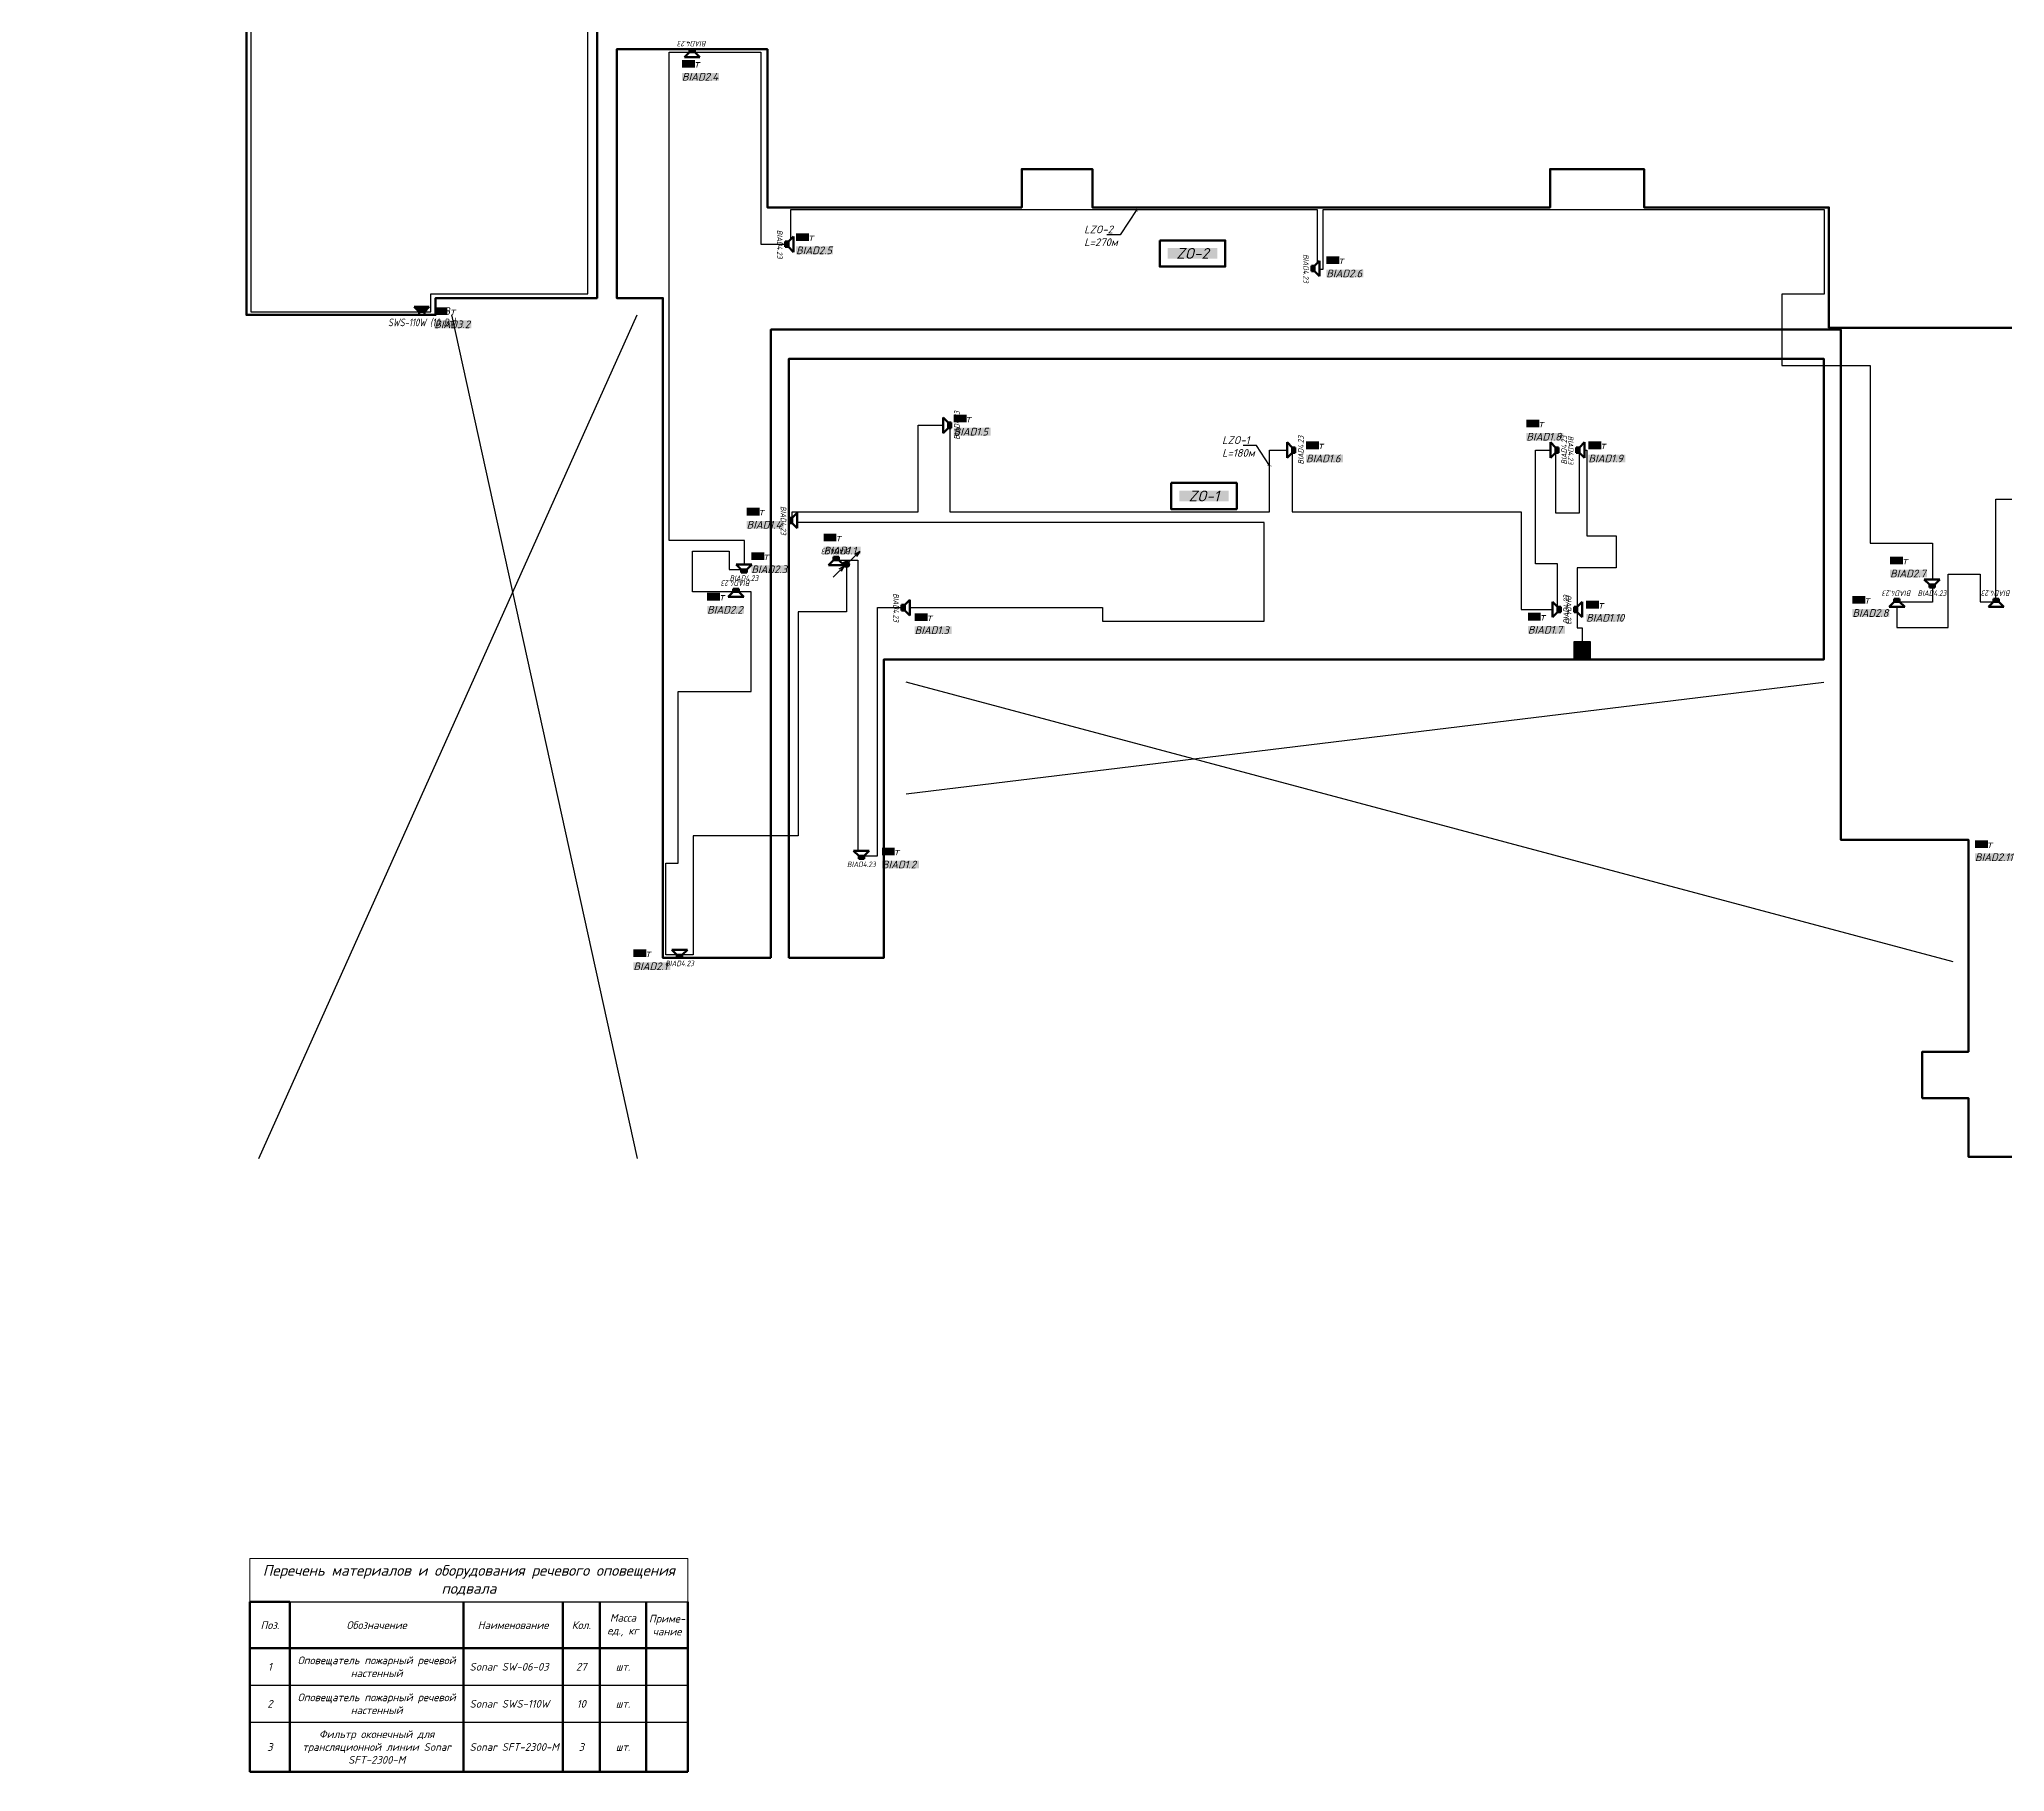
# Model space of a CAD drawing. Extents: x -152830 to 1281226, y -304852 to -2349.
# Drawn here: x 217859 to 281529, y -143857 to -87720 of the extents above; entities that cross this region are included whole.
import ezdxf
from ezdxf import colors
from ezdxf.entities.mleader import LeaderData, LeaderLine
from ezdxf.enums import TextEntityAlignment as Align
from ezdxf.math import Vec2, Vec3

# ---------------------------------------------------------------- set-up
doc = ezdxf.new("R2010")
doc.units = 0
doc.header["$LTSCALE"] = 100
doc.linetypes.add('CONTI', pattern=[0])
doc.layers.get('Defpoints').update_dxf_attribs({"color": 42})
for name, color, linetype in [('_1', 7, 'Continuous'), ('_СОУЭ_Аннотации', 7, 'Continuous'), ('ODG - Проводка', 3, 'Continuous')]:
    doc.layers.add(name, color=color, linetype=linetype)
for name, color, linetype, lineweight in [('_13_СОУЭ_линии', 5, 'Continuous', 70), ('_СОУЭ Оповещение_речевое', 7, 'Continuous', 30), ('НО Оповещатели Речь', 5, 'Continuous', 50), ('Радио', 5, 'Continuous', 30)]:
    doc.layers.add(name, color=color, linetype=linetype, lineweight=lineweight)
doc.styles.add('OlympDesign', font='isocpeui.ttf', dxfattribs={"height": 250})
doc.linetypes.add('Открыто в трубе', pattern='A,2,[1,BDG_GOST,S=1,R=0,X=0,Y=0],-4', length=6)

# ---------------------------------------------------------------- blocks, each defined once
blk = doc.blocks.new('*U208')
at = {"layer": 'ODG - Проводка'}
h = blk.add_hatch(color=0, dxfattribs=at)
edge = h.paths.add_edge_path()
edge.add_arc((0, 0), 50, 0, 360)
at = {"layer": 'ODG - Проводка', "color": 0}
for points in [[(-212, -212), (0, 0)], [(0, 0), (212, 212)], [(35, 35), (85, 122)], [(35, 35), (122, 85)], [(-212, -212), (-162, -126)], [(-212, -212), (-126, -162)]]:
    blk.add_lwpolyline(points, dxfattribs=at)
blk.add_circle((0, 0), 50, dxfattribs=at)
blk = doc.blocks.new('SFT-2300-М')
at = {"true_color": 0xffffff}
h = blk.add_hatch(color=7, dxfattribs=at)
h.dxf.hatch_style = 1
h.paths.add_polyline_path([(250, 292), (-274, 292), (-274, -295), (250, -295)])
at = {"layer": '_1', "lineweight": 30}
h = blk.add_hatch(color=5, dxfattribs=at)
h.dxf.hatch_style = 1
h.paths.add_polyline_path([(177, -2, 1), (-202, -2, 1)])
at = {"color": 5, "lineweight": 30}
blk.add_lwpolyline([(-274, 292), (250, 292), (250, -295), (-274, -295)], close=True, dxfattribs=at)
blk.add_circle((-12, -2), 189, dxfattribs=at)
blk = doc.blocks.new('*U128')
at = {"layer": 'НО Оповещатели Речь'}
h = blk.add_hatch(color=5, dxfattribs=at)
h.dxf.hatch_style = 1
h.set_gradient(color1=(0, 0, 255), color2=(0, 0, 255), rotation=351.73505, tint=1)
h.paths.add_polyline_path([(243, 256), (-243, 256), (-85, 98), (85, 98)])
at = {"linetype": 'CONTI', "lineweight": 60}
for p, q in [((-243, 256), (243, 256)), ((-85, 98), (-243, 256)), ((-85, 0), (-85, 98)), ((85, 0), (-85, 0)), ((85, 98), (85, 0))]:
    blk.add_line(p, q, dxfattribs=at)
at = {"layer": 'НО Оповещатели Речь', "color": 5}
for p, q in [((-85, 98), (-243, 256)), ((-243, 256), (243, 256)), ((85, 98), (-85, 98)), ((-85, 98), (-85, 0)), ((243, 256), (85, 98)), ((85, 98), (243, 256)), ((85, 0), (85, 98)), ((-85, 0), (85, 0))]:
    blk.add_line(p, q, dxfattribs=at)
at = {"layer": 'Defpoints', "color": 7, "lineweight": 50, "ltscale": 100, "style": 'OlympDesign', "width": 0.8}
blk.add_text('SWS-110W (10 Вт)', height=250, dxfattribs=at).set_placement((0, -244), align=Align.MIDDLE_CENTER)
blk = doc.blocks.new('*U104')
at = {"color": 5}
blk.add_wipeout([(-348, 366), (348, 366), (121, 140), (121, 0), (-121, 0), (-121, 140)], dxfattribs=at).dxf.layer = 'НО Оповещатели Речь'
at = {"layer": 'НО Оповещатели Речь'}
h = blk.add_hatch(color=5, dxfattribs=at)
h.dxf.hatch_style = 1
h.set_gradient(color1=(0, 0, 255), color2=(0, 0, 255), tint=1)
h.paths.add_polyline_path([(-121, 0), (121, 0), (121, 140), (-121, 140)])
at = {"layer": 'НО Оповещатели Речь', "color": 5}
for p, q in [((-121, 140), (-348, 366)), ((-348, 366), (348, 366)), ((121, 140), (-121, 140)), ((-121, 140), (-121, 0)), ((-121, 0), (121, 0)), ((121, 140), (348, 366)), ((121, 0), (121, 140))]:
    blk.add_line(p, q, dxfattribs=at)
at = {"layer": 'Defpoints', "lineweight": 50, "ltscale": 100, "style": 'OlympDesign', "width": 0.8}
blk.add_text('BIAD4.23', height=250, dxfattribs=at).set_placement((0, -250), align=Align.MIDDLE_CENTER)
blk = doc.blocks.new('_ArchTick')
at = {"color": 0, "linetype": 'ByBlock', "const_width": 0.15}
blk.add_lwpolyline([(-0.5, -0.5), (0.5, 0.5)], dxfattribs=at)
blk = doc.blocks.new('*T2333')
at = {"color": 0, "lineweight": 50, "transparency": 16777216}
for p, q in [((0, -1408), (1300, -1408)), ((0, -1408), (0, -6908)), ((1300, -1408), (1300, -6908)), ((6919, -1408), (6919, -6908)), ((10139, -1408), (10139, -6908)), ((11339, -1408), (11339, -6908)), ((12839, -1408), (12839, -6908)), ((14195, -1408), (14195, -6908)), ((0, -2908), (14195, -2908)), ((0, -6908), (14195, -6908))]:
    blk.add_line(p, q, dxfattribs=at)
at = {"color": 0, "linetype": 'ByBlock', "lineweight": -2, "transparency": 16777216}
blk.add_line((1300, -1408), (14195, -1408), dxfattribs=at)
at = {"color": 0, "lineweight": -2, "transparency": 16777216}
for p, q in [((0, -4108), (14195, -4108)), ((0, -5308), (14195, -5308))]:
    blk.add_line(p, q, dxfattribs=at)
at = {"layer": 'Defpoints', "color": 8, "linetype": 'ByBlock', "lineweight": 0, "transparency": 16777216}
for p, q in [((0, 0), (14195, 0)), ((0, 0), (0, -1408)), ((14195, 0), (14195, -1408))]:
    blk.add_line(p, q, dxfattribs=at)
at = {"color": 0, "transparency": 16777216, "style": 'OlympDesign'}
for s, insert, char_height, width, attachment_point in [('Перечень материалов и оборудования речевого оповещения подвала', (7097, -704), 350, 13794.54, 5), ('Масса ед., кг', (12089, -2158), 250, 1100, 5), ('Приме- чание', (13517, -2158), 250, 955.55, 5), ('Поз.', (650, -2158), 250, 900, 5), ('Обозначение', (4110, -2158), 250, 5219.44, 5), ('Наименование', (8529, -2158), 250, 2819.56, 5), ('Кол.', (10739, -2158), 250, 800, 5), ('Оповещатель пожарный речевой настенный ', (4110, -3508), 250, 5219.44, 5), ('1', (650, -3508), 250, 900, 5), ('Sonar SW-06-03', (7119, -3508), 250, 2819.56, 4), ('27', (10739, -3508), 250, 800, 5), ('шт.', (12089, -3508), 250, 1100, 5), ('Оповещатель пожарный речевой настенный ', (4110, -4708), 250, 5219.44, 5), ('2', (650, -4708), 250, 900, 5), ('Sonar SWS-110W', (7119, -4708), 250, 2819.56, 4), ('10', (10739, -4708), 250, 800, 5), ('шт.', (12089, -4708), 250, 1100, 5), ('Фильтр оконечный для трансляционной линии Sonar SFT-2300-М', (4110, -6108), 250, 5219.44, 5), ('3', (650, -6108), 250, 900, 5), ('Sonar SFT-2300-М', (7119, -6108), 250, 2819.56, 4), ('3', (10739, -6108), 250, 800, 5), ('шт.', (12089, -6108), 250, 1100, 5)]:
    blk.add_mtext(s, dxfattribs=dict(at, insert=insert, char_height=char_height, width=width, attachment_point=attachment_point))

msp = doc.modelspace()

# ---------------------------------------------------------------- linework, layer by layer
at = {"layer": '_13_СОУЭ_линии', "color": 5, "lineweight": 30}
for points in [[(224707.169334, -79032.37817), (224707.169334, -96552.119805), (229947.456809, -96552.119805), (230539.258984, -96552.119805), (230539.258984, -95968.444853), (235628.197464, -95968.444853), (235628.197464, -87299.42613)], [(244008.014149, -104729.312879), (244008.014149, -106267.507618), (242444.65052, -106267.507618), (242444.65052, -113528.558481), (239043.761965, -113528.558481), (239043.761965, -117384.864413), (238152.56329, -117384.864413), (238152.56329, -114421.550158), (238558.83085, -114421.550158), (238558.83085, -108857.193803), (240924.471402, -108857.193803), (240924.471402, -105623.163898), (239018.499226, -105623.163898), (239018.499226, -104309.898936), (240206.83196, -104309.898936), (240206.83196, -104900.091725), (240699.376372, -104900.091725), (240699.376372, -103963.127935), (238263.487593, -103963.127935), (238263.487593, -88140.193014), (241231.931294, -88140.193014), (241231.931294, -94362.275002), (242202.863695, -94362.275002), (242202.863695, -93239.013319), (259257.025129, -93239.013319), (259257.025129, -95170.911139), (259450.898458, -95170.911139), (259450.898458, -93239.013319), (275683.316991, -93239.013319), (275683.316991, -95977.354263), (274307.742636, -95977.354263), (274307.742636, -98293.553919), (277167.194089, -98293.553919), (277167.194089, -104049.470034), (279187.356145, -104049.470034), (279187.356145, -105959.410393), (278034.068519, -105959.410393), (278034.068519, -106776.99028), (279699.929753, -106776.99028), (279699.929753, -105054.428473), (280737.576663, -105054.428473), (280737.576663, -105946.316583), (281243.286333, -105946.316583), (281243.286333, -102621.415727), (282406.162404, -102621.415727)], [(244008.014149, -104729.312879), (243677.716146, -104729.312879), (243677.716146, -104594.06696), (244378.959484, -104594.06696), (244378.959484, -114175.392967), (245012.955605, -114175.392967), (245012.955605, -106137.173833), (252299.572852, -106137.173833), (252299.572852, -106572.096203), (257542.156287, -106572.096203), (257542.156287, -103377.596031), (242246.493515, -103377.596031), (242246.493515, -103034.018668), (246327.379382, -103034.018668), (246327.379382, -100228.364889), (247359.388143, -100228.364889), (247359.388143, -103034.018668), (257708.959318, -103034.018668), (257708.959318, -101029.531837), (258446.781158, -101029.531837), (258446.781158, -103034.018668), (265861.086348, -103034.018668), (265861.086348, -106193.569369), (267044.334907, -106193.569369), (267044.334907, -104712.264356), (266323.807225, -104712.264356), (266323.807225, -101029.531837), (266977.731706, -101029.531837), (266977.731706, -103065.668783), (267749.416808, -103065.668783), (267749.416808, -101029.531837), (267990.274171, -101029.531837), (267990.274171, -103814.144341), (268947.052543, -103814.144341), (268947.052543, -104843.230126), (267679.752362, -104843.230126), (267679.752362, -106794.932546), (267841.566792, -106794.932546), (267841.566792, -107233.366984)]]:
    msp.add_lwpolyline(points, dxfattribs=at)
at = {"layer": '_СОУЭ_Аннотации', "color": 67, "linetype": 'CONTI', "lineweight": 60, "ltscale": 100, "true_color": 0x727430}
for points in [[(224568.39148, -72484.809572), (224568.39148, -96649.809572), (230697.424874, -96649.809572), (230697.424874, -96104.453589), (235928.39148, -96104.453589), (235928.39148, -87399.809572)], [(241557.419716, -117485.247858), (238062.058344, -117485.24775), (238062.058344, -96104.453589), (236568.39148, -96104.453589), (236568.39148, -88039.809572), (241448.39148, -88039.809572), (241448.39148, -93167.85495), (249683.565657, -93167.85495), (249683.593367, -91926.495793), (251973.755105, -91926.321982), (251973.755105, -93167.85495), (266803.57644, -93167.85495), (266803.592381, -91926.430079), (269844.655879, -91926.241955), (269844.655879, -93167.85495), (275837.053487, -93167.85495), (275837.053487, -97064.164823), (286254.06809, -97064.164823)], [(292910.386396, -123928.835035), (280355.191566, -123928.835035), (280355.191566, -122027.194625), (278855.849913, -122027.194625), (278855.849913, -120525.980334), (280355.191566, -120525.980334), (280355.191566, -113656.722025), (276219.784757, -113656.722025), (276219.784757, -97124.36623), (241558.646356, -97124.36623), (241558.646356, -117485.247855)], [(242142.257777, -117485.24775), (242142.257777, -98072.384647), (275668.996471, -98072.384647), (275668.996471, -107820.938547), (245213.174515, -107820.938547), (245213.174515, -117485.24775), (242142.257777, -117485.24775)]]:
    msp.add_lwpolyline(points, dxfattribs=at)
at = {"layer": '_СОУЭ_Аннотации', "color": 1, "linetype": 'CONTI', "lineweight": 60, "ltscale": 100}
for points in [[(254153.987198, -94234.363232), (256280.243198, -94234.363232), (256280.243198, -95082.872232), (254153.987198, -95082.872232)], [(254524.256792, -102092.665938), (256650.512792, -102092.665938), (256650.512792, -102941.174938), (254524.256792, -102941.174938)]]:
    msp.add_lwpolyline(points, close=True, dxfattribs=at)
at = {"layer": 'Defpoints', "lineweight": 30}
for points in [[(224975.363105, -123991.000099), (237230.438301, -96653.438756)], [(231207.424874, -96649.809572), (237230.650845, -123991.000099)], [(279858.3358, -117614.599843), (245944.289993, -108555.804069)], [(245944.289993, -112170.430683), (275668.996471, -108555.804069)]]:
    msp.add_lwpolyline(points, dxfattribs=at)

# ---------------------------------------------------------------- block references
for name, p in [('SFT-2300-М', (267853.769811, -107525.514423)), ('*T2333', (224678.574257, -136948.565035))]:
    msp.add_blockref(name, p)
at = {"layer": '_СОУЭ Оповещение_речевое', "color": 4, "lineweight": 50}
msp.add_blockref('*U128', (230248.39148, -96649.809572), dxfattribs=at)
at = {"layer": 'Радио', "xscale": 2, "yscale": 2, "zscale": 2, "rotation": 178.7329526101915}
msp.add_blockref('*U208', (244008.014149, -104729.312879), dxfattribs=at)

# ---------------------------------------------------------------- texts
at = {"layer": '_СОУЭ_Аннотации', "char_height": 250, "width": 1197.06228103, "attachment_point": 1, "style": 'OlympDesign', "bg_fill": 1, "box_fill_scale": 1, "bg_fill_color": 7, "bg_fill_true_color": 16777215, "bg_fill_transparency": 0}
for s, insert in [('BIAD2.4', (238679.76403, -88810.948055, 0)), ('BIAD3.2', (230656.753924, -96831.528114, 0)), ('BIAD2.11', (280567.150799, -114098.638472, 0.688867))]:
    msp.add_mtext(s, dxfattribs=dict(at, insert=insert))
at = {"layer": '_СОУЭ_Аннотации', "color": 7, "linetype": 'Открыто в трубе', "lineweight": 60, "ltscale": 100, "style": 'OlympDesign', "bg_fill": 1, "box_fill_scale": 1, "bg_fill_color": 7, "bg_fill_true_color": 16777215, "bg_fill_transparency": 0}
for s, insert, char_height, width, attachment_point in [('ZO-2', (255217.115198, -94658.617732), 350, 1602.16185265, 5), ('10Вт', (230654.423031, -96406.168631, 0), 250, 418.76026667, 1), ('3Вт', (266032.603836, -100047.151316, 0), 250, 418.76026667, 1), ('ZO-1', (255587.384792, -102516.920438), 350, 1602.16185265, 5), ('3Вт', (240772.797985, -102900.922125, 0), 250, 418.76026667, 1), ('6Вт', (277816.183682, -104481.460326, 0), 250, 418.76026667, 1), ('3Вт', (276594.067152, -105760.177085, 0), 250, 418.76026667, 1), ('3Вт', (280564.819906, -113673.278989, 0.688867), 250, 418.76026667, 1), ('3Вт', (237105.10205, -117207.504385, 0), 250, 418.76026667, 1)]:
    msp.add_mtext(s, dxfattribs=dict(at, insert=insert, char_height=char_height, width=width, attachment_point=attachment_point))

# ---------------------------------------------------------------- leaders
at = {"layer": '_13_СОУЭ_линии', "color": 18, "linetype": 'CONTI', "lineweight": 18, "ltscale": 100, "true_color": 0x000000}
ml = msp.add_multileader_mtext('Standard', dxfattribs=at)
ml.set_content('АЛС 1.1 раздела АПС\\P(см. раздел "ИОС5.5.1")', color=(0, 0, 0), style='OlympDesign')
ml.set_leader_properties(color=256, linetype='ByLayer', lineweight=-1)
ml.build(insert=Vec2(0, 0))
ml.multileader.update_dxf_attribs({"text_left_attachment_type": 6, "text_right_attachment_type": 6, "dogleg_length": 2, "arrow_head_size": 200, "scale": 100})
ctx = ml.context
ctx.base_point, ctx.scale, ctx.char_height, ctx.arrow_head_size, ctx.landing_gap_size, ctx.plane_origin = Vec3(43391.177549, -92119.350032), 100, 250, 200, 0, Vec3(54855.263188, -82979.027992)
ctx.left_attachment, ctx.right_attachment = 6, 6
notes = []
notes.append((ctx, [(0, (1, 1, 0), (47312.010883, -92119.350032), (-1, 0), 200, [(0, [(48521.746321, -90079.139826), (47667.722509, -90245.694326)], 0, [])])]))
ctx.mtext.insert, ctx.mtext.width, ctx.mtext.flow_direction = Vec3(43391.177549, -91794.350032), 4773.88520797, 5
for ctx, leaders in notes:
    for number, flags, end, landing, length, lines in leaders:
        leader = LeaderData()
        leader.index, (leader.has_last_leader_line, leader.has_dogleg_vector, leader.attachment_direction) = number, flags
        leader.last_leader_point, leader.dogleg_vector, leader.dogleg_length = Vec3(end), Vec3(landing), length
        for number, points, colour, breaks in lines:
            line = LeaderLine()
            line.index, line.vertices, line.color, line.breaks = number, Vec3.list(points), colors.encode_raw_color(colour), breaks
            leader.lines.append(line)
        ctx.leaders.append(leader)

# ---------------------------------------------------------------- next in the draw order: block references
at = {"layer": '_СОУЭ Оповещение_речевое', "color": 4, "lineweight": 50, "xscale": 0.71930163509888, "yscale": 0.71930163509888, "zscale": 0.71930163509888}
for p, rotation in [((239008.39148, -88039.809572), 180), ((242026.954674, -94362.275002), 270), ((259072.684509, -95146.11059), 270), ((247403.010858, -100228.364889), 90), ((258547.164599, -101029.531837), 90), ((267649.033366, -101029.531837), 270), ((242146.110073, -103312.293972), 270), ((243677.716146, -104493.683518), 180), ((240428.482178, -105522.780457), 180), ((278039.078201, -105850.457932), 180), ((281252.691566, -105848.670084), 180), ((245795.734277, -106137.173833), 270), ((267144.718349, -106193.569369), 90)]:
    msp.add_blockref('*U104', p, dxfattribs=dict(at, rotation=rotation))
for p in [(279175.085571, -105488.224873), (244490.44533, -114275.776409), (238602.805359, -117485.247855)]:
    msp.add_blockref('*U104', p, dxfattribs=at)

# ---------------------------------------------------------------- next in the draw order: leaders
ml = msp.add_multileader_mtext('Standard')
ml.set_content('LZO-2^JL=270м', color=256, style='OlympDesign')
ml.set_leader_properties(color=256, linetype='ByLayer', lineweight=-1)
ml.set_arrow_properties(name='ARCHTICK')
ml.build(insert=Vec2(0, 0))
ml.multileader.update_dxf_attribs({"text_left_attachment_type": 6, "text_right_attachment_type": 6, "dogleg_length": 50, "arrow_head_size": 100})
ctx = ml.context
ctx.base_point, ctx.char_height, ctx.arrow_head_size, ctx.landing_gap_size, ctx.plane_origin = Vec3(251707.412565, -94054.443597), 250, 100, 0, Vec3(253250.943468, -92908.128231)
ctx.left_attachment, ctx.right_attachment = 6, 6
notes = []
notes.append((ctx, [(0, (1, 1, 0), (252877.109535, -94054.443597), (-1, 0), 50, [(0, [(253417.356861, -93239.013319)], 0, [])])]))
ctx.mtext.insert, ctx.mtext.width, ctx.mtext.flow_direction = Vec3(251707.412565, -93754.443597), 383.66637116, 5
ctx.mtext.has_bg_fill, ctx.mtext.bg_color, ctx.mtext.bg_scale_factor, ctx.mtext.bg_transparency, ctx.mtext.use_window_bg_color = 1, -1027028792, 1.5, 0, 1
ml = msp.add_multileader_mtext('Standard')
ml.set_content('LZO-1^JL=180м', color=256, style='OlympDesign')
ml.set_leader_properties(color=256, linetype='ByLayer', lineweight=-1)
ml.set_arrow_properties(name='ARCHTICK')
ml.build(insert=Vec2(0, 0))
ml.multileader.update_dxf_attribs({"text_left_attachment_type": 6, "text_right_attachment_type": 6, "dogleg_length": 50, "arrow_head_size": 100})
ctx = ml.context
ctx.base_point, ctx.char_height, ctx.arrow_head_size, ctx.landing_gap_size, ctx.plane_origin = Vec3(256176.369777, -100881.222572), 250, 100, 0, Vec3(257542.545925, -101204.898386)
ctx.left_attachment, ctx.right_attachment = 6, 6
notes.append((ctx, [(0, (1, 1, 0), (257294.172807, -100881.222572), (-1, 0), 50, [(0, [(257708.959318, -101535.783474)], 0, [])])]))
ctx.mtext.insert, ctx.mtext.width, ctx.mtext.flow_direction = Vec3(256176.369777, -100581.222572), 383.66637116, 5
ctx.mtext.has_bg_fill, ctx.mtext.bg_color, ctx.mtext.bg_scale_factor, ctx.mtext.bg_transparency, ctx.mtext.use_window_bg_color = 1, -1027028792, 1.5, 0, 1
for ctx, leaders in notes:
    for number, flags, end, landing, length, lines in leaders:
        leader = LeaderData()
        leader.index, (leader.has_last_leader_line, leader.has_dogleg_vector, leader.attachment_direction) = number, flags
        leader.last_leader_point, leader.dogleg_vector, leader.dogleg_length = Vec3(end), Vec3(landing), length
        for number, points, colour, breaks in lines:
            line = LeaderLine()
            line.index, line.vertices, line.color, line.breaks = number, Vec3.list(points), colors.encode_raw_color(colour), breaks
            leader.lines.append(line)
        ctx.leaders.append(leader)

# ---------------------------------------------------------------- next in the draw order: block references
for p, rotation in [((267078.115148, -101029.531837), 90), ((267579.36892, -106193.53544), 270)]:
    msp.add_blockref('*U104', p, dxfattribs=dict(at, rotation=rotation))
msp.add_blockref('*U104', (240687.787121, -105000.475167), dxfattribs=at)

# ---------------------------------------------------------------- next in the draw order: texts
at = {"layer": '_СОУЭ_Аннотации', "color": 7, "linetype": 'Открыто в трубе', "lineweight": 60, "ltscale": 100, "char_height": 250, "width": 418.76026667, "attachment_point": 1, "style": 'OlympDesign', "bg_fill": 1, "box_fill_scale": 1, "bg_fill_color": 7, "bg_fill_true_color": 16777215, "bg_fill_transparency": 0}
for s, insert in [('6Вт', (238677.433138, -88385.588572, 0)), ('6Вт', (242374.642764, -94008.118338, 0)), ('6Вт', (259550.509704, -94755.558583, 0)), ('3Вт', (247477.451011, -99884.331877, 0)), ('3Вт', (258896.821733, -100751.788367, 0)), ('3Вт', (268042.484775, -100751.788367, 0)), ('6Вт', (243264.60605, -103738.427821, 0)), ('3Вт', (239493.456591, -105655.781045, 0)), ('6Вт', (246215.564344, -106317.746707, 0)), ('3Вт', (266082.337624, -106304.514332, 0)), ('3Вт', (245154.240869, -113911.604641, 0))]:
    msp.add_mtext(s, dxfattribs=dict(at, insert=insert))
at = {"layer": '_СОУЭ_Аннотации', "char_height": 250, "width": 1197.06228103, "attachment_point": 1, "style": 'OlympDesign', "bg_fill": 1, "box_fill_scale": 1, "bg_fill_color": 7, "bg_fill_true_color": 16777215, "bg_fill_transparency": 0}
for s, insert in [('BIAD2.5', (242376.973657, -94433.477821, 0)), ('BIAD2.6', (259552.840597, -95180.918066, 0)), ('BIAD1.5', (247479.781903, -100309.691361, 0)), ('BIAD1.6', (258899.152626, -101177.147851, 0)), ('BIAD1.9', (268044.815667, -101177.147851, 0)), ('BIAD1.4', (240775.128877, -103326.281609, 0)), ('BIAD1.1', (243266.936943, -104163.787305, 0)), ('BIAD2.7', (277818.514575, -104906.819809, 0)), ('BIAD2.2', (239495.787484, -106081.140528, 0)), ('BIAD2.8', (276596.398044, -106185.536569, 0)), ('BIAD1.3', (246217.895236, -106743.10619, 0)), ('BIAD1.2', (245156.571762, -114336.964124, 0)), ('BIAD2.1', (237107.432943, -117632.863869, 0))]:
    msp.add_mtext(s, dxfattribs=dict(at, insert=insert))

# ---------------------------------------------------------------- next in the draw order: texts
for s, insert in [('BIAD1.8', (266034.934729, -100472.510799, 0)), ('BIAD2.3', (240927.685435, -104769.020909, 0)), ('BIAD1.7', (266084.668516, -106729.873815, 0)), ('BIAD1.10', (267972.479467, -106341.151453, 0))]:
    msp.add_mtext(s, dxfattribs=dict(at, insert=insert))
at = {"layer": '_СОУЭ_Аннотации', "color": 7, "linetype": 'Открыто в трубе', "lineweight": 60, "ltscale": 100, "char_height": 250, "width": 418.76026667, "attachment_point": 1, "style": 'OlympDesign', "bg_fill": 1, "box_fill_scale": 1, "bg_fill_color": 7, "bg_fill_true_color": 16777215, "bg_fill_transparency": 0}
for insert in [(240925.354543, -104343.661425, 0), (267970.148574, -105915.79197, 0)]:
    msp.add_mtext('3Вт', dxfattribs=dict(at, insert=insert))

doc.saveas('drawing.dxf')
